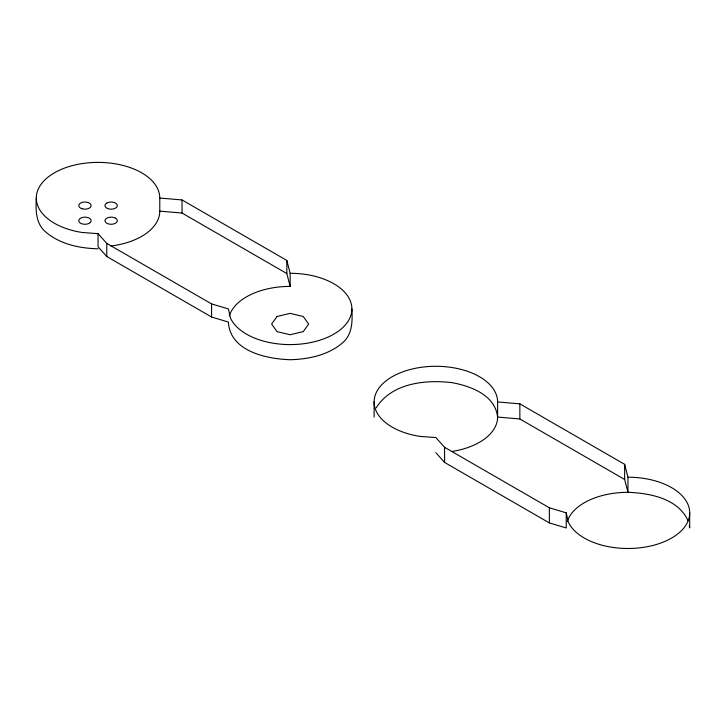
<?xml version="1.0" encoding="UTF-8"?>
<svg xmlns="http://www.w3.org/2000/svg" width="726" height="726" viewBox="0 0 726 726"><rect width="100%" height="100%" fill="white"/><g stroke="black" fill="none" stroke-linecap="round" stroke-linejoin="round"><path stroke-width="1.09" d="M376.213 407.83C391.677 383.038 425.264 379.489 451.835 382.629C470.729 386.005 495.223 395.062 497.6 417.06A61.746 35.647 0 0 1 451.835 451.49M290.146 273.294A61.746 35.647 0 0 1 351.656 305.837A61.746 35.647 0 0 1 300.863 344.051A61.746 35.647 0 0 1 230.505 318.17L228.4 308.94L211.556 303.904L106.776 243.401L98.046 233.681L82.065 232.465A61.746 35.647 0 0 1 37.235 191.845A61.746 35.647 0 0 1 103.428 162.524A61.746 35.647 0 0 1 159.784 198.035L182.044 199.949L286.824 260.443L290.146 273.294L290.146 286.398A61.746 35.647 0 0 0 229.343 315.855M98.046 248.8C79.043 248.328 59.051 244.072 44.576 230.977C35.52 222.383 35.755 209.56 36.3 198.035M110.897 246.005A61.746 35.647 0 0 0 159.784 211.139L182.044 213.054L286.824 273.548L290.146 286.398M627.954 477.2A61.746 35.647 0 0 1 689.464 509.734A61.746 35.647 0 0 1 638.68 547.948A61.746 35.647 0 0 1 568.313 522.067L566.216 512.846L549.373 507.801L444.584 447.307L435.854 437.578L419.873 436.371A61.746 35.647 0 0 1 375.052 395.743A61.746 35.647 0 0 1 441.236 366.421A61.746 35.647 0 0 1 497.6 401.932L519.852 403.847L624.641 464.35L627.954 477.2L627.954 492.319A61.746 35.647 0 0 0 567.151 521.767M688.067 520.787C678.166 498.544 650.015 493.126 627.954 492.319L624.641 479.469L519.852 418.975L497.6 417.06L497.6 401.932M98.046 233.681L98.046 246.786L106.776 256.514L211.556 317.008L228.4 322.054C229.96 351.302 266.533 358.971 290.146 359.715C309.149 359.234 329.132 354.978 343.616 341.892C352.673 333.288 352.428 320.475 351.892 308.94M435.854 452.706L444.584 462.435L549.373 522.929L566.216 527.965L566.216 512.846M689.228 525.914L689.7 527.965L689.7 512.846M624.641 464.35L624.641 479.469M549.373 507.801L549.373 522.929M519.852 403.847L519.852 418.975M444.584 447.307L444.584 462.435M374.108 401.932L374.108 417.06M286.824 260.443L286.824 273.548M211.556 303.904L211.556 317.008M182.044 199.949L182.044 213.054M159.784 198.035L159.784 211.139M106.776 243.401L106.776 256.514M277.051 316.5L271.624 324.068L277.051 331.628L290.146 334.759L303.241 331.628L308.668 324.068L303.241 316.5L290.146 313.369L277.051 316.5M106.776 203.071L105.796 203.815A6.171 3.566 0 0 0 106.776 208.117A6.171 3.566 0 0 0 114.227 208.68L115.507 208.117A6.171 3.566 0 0 0 115.507 203.071A6.171 3.566 0 0 0 106.776 203.071M90.296 222.501L89.316 223.236A6.171 3.566 0 0 1 80.577 223.236A6.171 3.566 0 0 1 80.577 218.199L81.856 217.628A6.171 3.566 0 0 1 89.316 218.199A6.171 3.566 0 0 1 90.296 222.501M115.507 218.199L114.227 217.628A6.171 3.566 0 0 0 106.776 218.199A6.171 3.566 0 0 0 105.796 222.501L106.776 223.236A6.171 3.566 0 0 0 115.507 223.236A6.171 3.566 0 0 0 115.507 218.199M81.856 208.68L80.577 208.117A6.171 3.566 0 0 1 80.577 203.071A6.171 3.566 0 0 1 89.316 203.071L90.296 203.815A6.171 3.566 0 0 1 89.316 208.117A6.171 3.566 0 0 1 81.856 208.68"/></g></svg>
